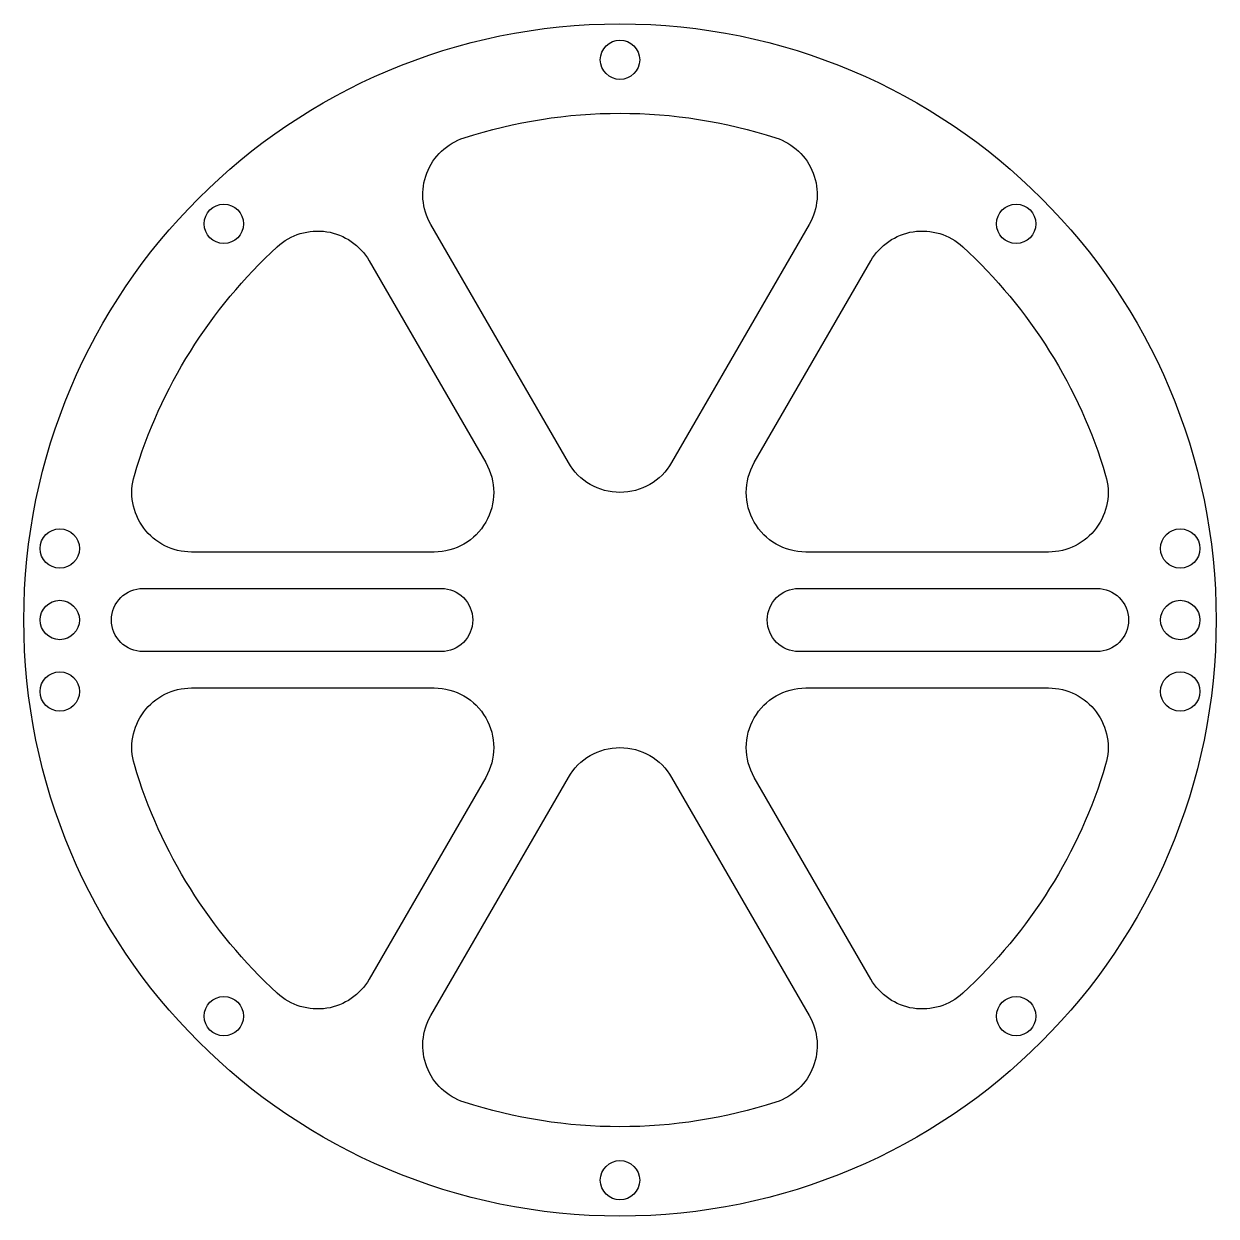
# Model space of a CAD drawing. Header units: millimetres. Extents: x -50 to 50, y -50 to 50.
import ezdxf

# ---------------------------------------------------------------- set-up
doc = ezdxf.new("R2010")
doc.units = ezdxf.units.MM

msp = doc.modelspace()

# ---------------------------------------------------------------- linework, layer by layer
for points in [[(15.87, 33.18), (4.33, 13.2, -0.57735), (-4.33, 13.2), (-15.87, 33.18, -0.47742), (-13.07, 40.44, -0.15764), (13.07, 40.44, -0.47742)], [(-15.59, 5.7), (-35.94, 5.7, -0.50174), (-40.73, 12.13, -0.13551), (-28.74, 31.31, -0.47994), (-21.03, 30.12), (-11.26, 13.2, -0.57735)], [(11.26, 13.2), (21.03, 30.12, -0.47994), (28.74, 31.31, -0.13551), (40.73, 12.13, -0.50174), (35.94, 5.7), (15.59, 5.7, -0.57735)], [(-40, 2.65), (-15, 2.65, -1), (-15, -2.65), (-40, -2.65, -1)], [(15, 2.65), (40, 2.65, -1), (40, -2.65), (15, -2.65, -1)], [(-28.74, -31.31, -0.13551), (-40.73, -12.13, -0.50174), (-35.94, -5.7), (-15.59, -5.7, -0.57735), (-11.26, -13.2), (-21.03, -30.12, -0.47994)], [(15.59, -5.7), (35.94, -5.7, -0.50174), (40.73, -12.13, -0.13551), (28.74, -31.31, -0.47994), (21.03, -30.12), (11.26, -13.2, -0.57735)], [(13.07, -40.44, -0.15764), (-13.07, -40.44, -0.47742), (-15.87, -33.18), (-4.33, -13.2, -0.57735), (4.33, -13.2), (15.87, -33.18, -0.47742)]]:
    msp.add_lwpolyline(points, format="xyb", close=True)
for centre, radius in [((0, 0), 50), ((0, 46.99), 1.65), ((-33.23, 33.23), 1.65), ((33.23, 33.23), 1.65), ((-46.99, 6), 1.65), ((46.99, 6), 1.65), ((-46.99, 0), 1.65), ((46.99, 0), 1.65), ((-46.99, -6), 1.65), ((46.99, -6), 1.65), ((-33.23, -33.23), 1.65), ((33.23, -33.23), 1.65), ((0, -46.99), 1.65)]:
    msp.add_circle(centre, radius)

doc.saveas('drawing.dxf')
